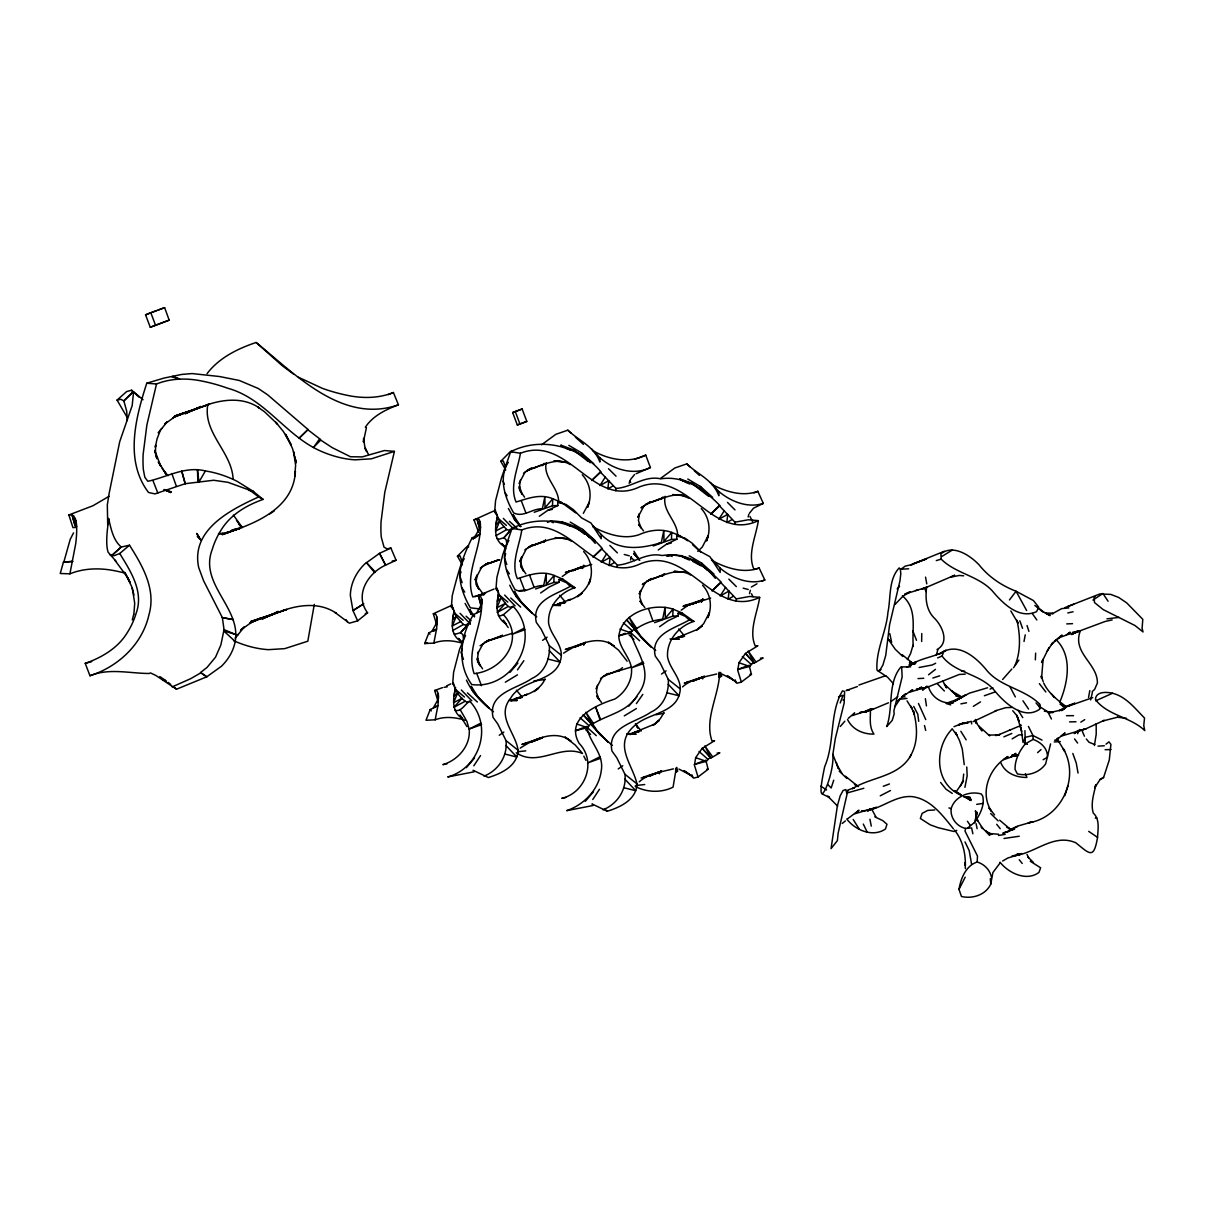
<?xml version="1.0" encoding="UTF-8"?>
<svg xmlns="http://www.w3.org/2000/svg" width="1205" height="1205" viewBox="0 0 1205 1205"><rect width="100%" height="100%" fill="white"/><g stroke="black" fill="none" stroke-linecap="round" stroke-linejoin="round"><path stroke-width="1.5" d="M127.128 417.307L117.066 400.09L126.676 391.535L131.661 390.224L133.424 393.176L132.204 405.528L119.702 441.708L109.143 493.342L107.32 504.865L107.742 526.721A64.106 13.797 -74.2 0 0 108.194 552.282L116.252 561.575M591.474 448.772L599.909 457.81L599.864 462.042C594.231 446.302 578.957 440.864 567.856 430.185L555.882 434.297L541.557 444.765M592.8 525.485L601.25 534.508L601.19 538.74L590.947 522.985L581.593 517.909L573.354 509.625L566.094 504.503L557.689 502.274L557.96 505.513L547.688 510.408L539.298 516.297M710.423 482.467L718.858 491.504L718.813 495.722C713.179 479.997 697.906 474.544 686.805 463.88L674.83 467.992L660.506 478.445M711.763 559.165L720.198 568.203L720.153 572.435L709.896 556.68L700.542 551.604L692.303 543.319L685.043 538.183L676.653 535.969L676.909 539.207L666.636 544.088L658.261 549.992M921.659 641.482L921.75 633.529M902.394 595.842C917.924 609.037 911.613 628.995 913.3 646.467M484.079 776.125C498.373 770.326 507.727 756.288 506.025 740.608L518.06 750.233C517.427 765.988 501.461 773.535 488.341 777.526L473.083 770.281L474.168 771.803L447.748 776.954C480.162 768.007 492.996 726.088 469.814 701.28L466.953 702.184C460.099 698.433 454.933 690.646 453.411 682.949L452.688 683.672L454.616 686.263M506.025 740.608L497.831 724.039L493.026 717.337C487.754 692.77 516.825 689.019 531.797 678.536C544.404 672.917 550.308 659.06 549.329 645.699L561.364 655.309C559.165 683.325 522.458 677.451 510.694 698.117C495.782 716.222 515.695 732.55 518.06 750.233M603.027 809.82C617.322 804.006 626.675 789.983 624.973 774.303L637.008 783.913C636.376 799.683 620.409 807.214 607.29 811.221L592.032 803.961L593.116 805.497L566.696 810.649C584.32 804.609 598.945 789.32 601.31 770.432C604.232 753.471 588.688 742.009 586.835 726.359M624.973 774.303L616.779 757.734L611.974 751.031C606.702 726.449 635.773 722.714 650.745 712.23C663.352 706.597 669.257 692.739 668.278 679.394L680.313 689.004C678.52 713.842 648.606 712.291 634.222 725.967C612.893 744.72 632.489 764.106 637.008 783.913M1050.594 743.907L1045.624 763.895C1039.493 772.797 1027.654 776.442 1017.382 773.896L1015.077 769.528C1014.731 759.978 1019.37 751.046 1025.319 743.846L1024.928 730.637M1080.237 631.134C1072.013 653.11 1097.725 663.413 1097.393 683.054L1094.622 689.426L1092.182 691.595M546.181 462.645C543.003 477.647 558.683 487.453 558.683 501.913M665.145 496.324C661.952 511.342 677.632 521.147 677.647 535.592M1035.351 659.828L1035.637 653.14M534.222 512.276L552.462 505.754L552.794 498.75C540.458 493.493 527.865 498.388 516.086 502.033C509.369 486.79 517.879 468.805 520.439 453.261C568.414 434.357 592.589 509.218 639.388 486.956C687.362 468.052 711.537 542.898 758.352 520.635C756.122 536.014 747.07 554.27 753.999 569.408L759.165 568.022L764.829 580.027L761.756 581.202M535.562 588.974L553.803 582.467L554.134 575.448C541.828 570.327 529.146 574.906 517.427 578.731C510.513 563.594 519.566 545.338 521.78 529.959C569.754 511.056 593.929 585.916 640.729 563.654C688.703 544.75 712.878 619.611 759.677 597.349C757.463 612.712 748.41 630.968 755.324 646.121L757.9 645.79L745.458 653.441L738.966 662.75L737.746 670.342L741.346 682.075L737.204 683.175L730.245 677.602L727.278 675.809L733.212 679.846L722.247 674.167M653.231 545.955L671.411 539.448L671.757 532.429C661.048 528.558 649.344 530.064 639.147 534.659C623.557 540.021 606.627 534.041 592.74 526.675M654.571 622.669L672.751 616.147L673.083 609.143C652.643 602.5 621.102 612.773 618.798 636.647C619.536 648.426 629.703 656.559 631.48 668.022C632.625 680.524 625.29 692.574 614.836 699.036C596.129 705.046 564.919 718.602 579.093 743.289C596.912 761.605 585.735 792.619 561.816 798.343L565.943 797.484M1000.361 862.584L992.875 872.586L990.781 884.109C985.675 894.984 972.586 899.096 961.454 896.49L958.999 889.395C960.747 878.535 965.853 865.687 977.18 862.012L977.481 856.047L965.024 831.134L965.642 828.438L971.607 827.895L972.872 833.77M436.391 625.274L436.933 617.111L435.788 614.309L433.318 613.752L436.722 624.853M437.731 701.988L438.274 693.824L437.129 691.007L434.659 690.465L438.123 701.536M479.711 530.366L480.238 522.202L479.093 519.4L476.969 518.752L474.017 519.912L478.686 532.339M481.036 607.079L481.578 598.9L480.433 596.098L478.31 595.466L472.782 596.942C464.271 572.571 482.527 547.356 480.238 522.202M133.891 614.234L134.704 603.268L132.369 588.251M437.264 620.711L436.933 617.111L436.722 628.197L433.83 643.078L424.657 643.575L428.875 632.836L436.587 629.085L433.951 631.134M438.605 697.409L438.274 693.824L438.063 704.895L435.171 719.792L425.998 720.274L430.215 709.534L437.927 705.799M481.91 602.5L481.578 598.9C483.868 624.054 465.612 649.284 474.122 673.655C502.425 670.688 526.013 639.268 503.449 614.686L513.134 606.356C543.38 638.123 511.733 690.179 471.697 684.515C456.454 663.322 460.385 635.668 473.49 614.55L481.232 610.89M676.336 767.495L673.068 787.166C661.153 793.041 646.934 792.468 635.186 786.458M719.641 672.586C719.099 695.36 704.112 718.813 712.019 741.03L714.595 740.698L702.154 748.365L695.662 757.659L694.442 765.25L698.041 776.984L693.899 778.084L686.94 772.51L683.973 770.718L689.908 774.755L678.942 769.076M1002.65 861.018L1007.952 857.945L1020.56 854.255L1012.049 855.927C1034.236 854.707 1052.778 832.776 1075.764 842.747C1089.998 854.209 1093.718 859.466 1097.559 837.385C1097.921 829.176 1100.045 819.279 1093.236 812.968C1090.48 803.389 1093.884 793.914 1095.932 784.636L1094.652 787.739L1099.969 779.725L1103.599 777.451L1109.293 759.933L1110.92 744.404L1108.977 741.843L1106.024 744.148M936.993 649.555C949.615 642.672 942.581 626.69 934.929 618.707C926.404 610.83 925.214 599.141 926.509 588.221M615.785 490.781L615.996 488.447L600.286 471.938L591.7 480.509L601.024 471.908C579.394 445.895 540.97 436.285 510.709 451.709L501.551 477.647L495.556 500.708L494.652 512.05L496.581 514.656M617.126 567.48L617.337 565.145L601.626 548.637L593.041 557.222L602.364 548.606C580.735 522.609 542.31 512.999 512.05 528.423L502.892 554.36L496.897 577.406L495.993 588.748L497.921 591.354M89.953 675.749C118.195 666.696 142.416 644.268 148.968 614.686C156.273 589.411 142.521 565.748 129.507 545.217L119.747 553.502C130.622 571.321 144.118 591.655 136.075 613.466A108.977 86.685 -1 0 1 127.414 632.444C118.105 647.989 101.913 657.493 85.239 663.368L89.953 675.749C109.068 667.886 129.447 673.414 149.254 673.49L150.384 672.887L155.942 675.508L176.517 689.215L206.763 676.803L221.479 666.229A64.076 50.972 -1 0 0 235.201 641.527C241.362 607.576 198.674 584.079 212.291 549.299A108.977 86.685 -1 0 1 220.952 530.321C230.275 514.776 246.468 505.272 263.127 499.397L253.08 491.233L237.129 481.322A64.076 36.301 24.5 0 0 205.377 470.944C185.178 465.793 166.546 477.3 147.853 481.277L144.826 477.285L143.395 469.814A108.992 23.452 -74.2 0 1 143.124 454.466L146.874 425.034L156.514 384.003C171.517 377.948 188.206 377.948 203.826 381.458A108.992 61.741 24.5 0 1 227.609 388.191C263.534 398.027 283.612 432.053 315.469 448.606A64.091 36.316 24.5 0 0 355.113 459.843L371.366 458.819L394.427 451.378L384.772 492.408L381.036 521.855A108.992 23.452 -74.2 0 0 381.292 537.189L384.018 547.145L387.136 548.847L390.887 548.049L396.099 560.25L385.6 565.145L379.5 553.351L364.799 563.91A64.091 50.987 -1 0 0 350.354 595.556L352.975 610.589L357.644 620.876L349.329 623.196L335.065 612.501L336.09 613.104C319.958 602.139 299.458 604.549 282.06 610.86L286.459 609.534L252.869 621.66L260.144 618.391L249.736 623.256L253.472 620.876L240.533 630.245L244.344 626.901L237.28 635.592M308.043 429.507L299.021 438.319L308.043 429.507L267.6 394.773L258.247 388.477L239.283 380.464L219.566 376.532L192.107 373.565L181.774 374.424L163.925 378.099L146.769 383.205C135.517 417.969 124.431 460.867 148.546 492.483L154.933 493.884L185.254 483.687L213.662 480.253L227.971 482.316L253.577 491.61L249.043 490.375M314.294 604.398L307.817 641.196L284.757 648.636L268.504 649.661A64.091 36.316 24.5 0 1 233.589 640.683M207.847 404.323C202.56 432.987 232.053 451.935 233.137 479.349M200.557 672.541L206.763 676.803L200.557 672.541L207.079 667.374L215.559 657.132L220.876 644.931L224.04 629.628L222.353 617.593L203.6 580.795L198.72 567.615C190.586 529.959 230.215 509.836 258.593 496.972L263.127 499.397M901.671 667.314L902.138 676.909L893.869 710.965L894.185 713.857L892.197 720.439L886.76 726.555C893.492 707.41 887.287 683.024 900.918 666.952L910.649 666.832M734.734 524.476L734.99 522.202L719.234 505.618L710.649 514.204L719.972 505.603C704.398 489.607 684.41 475.252 660.747 478.822C644.479 475.207 631.601 487.483 615.996 488.447M736.074 601.175L736.315 598.915L720.575 582.331L711.989 590.902L721.313 582.301C705.738 566.32 685.75 551.95 662.087 555.52C645.82 551.905 632.941 564.181 617.337 565.145M832.851 754.451C834.779 777.15 812.532 822.91 824.717 766.561C835.11 742.401 829.145 713.375 842.461 690.887L844.63 691.459L844.133 703.148L835.366 738.319L832.851 754.451L838.514 768.805L836.315 762.494M963.699 774.092L962.991 780.328L960.219 786.443M453.276 609.564L451.348 606.958L452.252 595.616C457.298 575.885 462.6 555.942 472.149 537.852L479.891 534.177L474.619 538.258M452.688 683.672L453.592 672.33L459.587 649.269L465.552 635.381M597.379 685.344L596.46 692.242L599.036 699.548L596.656 695.963L601.521 702.485M475.93 583.461L477.09 574.951L475.041 579.906L481.789 566.968M478.43 651.649L477.27 660.174L477.526 657.9L480.087 665.868L477.496 661.183L482.572 668.805M520.394 480.042L519.235 488.552L519.491 486.293L522.051 494.246L519.46 489.576L524.537 497.183M520.575 565.265L521.735 556.74L519.686 561.696L526.434 548.757M108.932 518.798L108.028 524.762L108.887 519.596L108.089 518.21M479.997 530.275L480.524 526.901L474.002 538.228M454.195 611.161C451.679 621.991 449.751 635.246 461.53 641.693L458.502 638.379L462.494 643.832M497.499 516.252C494.984 527.082 493.056 540.337 504.835 546.784L501.807 543.47L505.799 548.923M498.825 592.95C496.219 603.916 494.607 617.05 506.085 623.904L503.148 620.168L508.179 627.534M1088.552 697.469L1089.817 690.601M1024.024 641.452L1025.244 634.884M964.934 787.362L967.148 775.915L966.772 766.998M463.548 638.439L462.84 634.658L460.626 632.64L469.754 622.443L460.626 632.64L455.851 634.056L453.683 633.499M506.853 543.515L506.145 539.75L503.931 537.731L513.059 527.534L503.931 537.731L499.156 539.147L496.987 538.59M539.268 509.926L542.325 508.887L544.871 496.837L545.021 507.742L552.794 498.75L561.635 502.53L575.689 512.893M540.608 586.639L543.666 585.585L546.211 573.535L546.347 584.44L554.134 575.448L562.976 579.228L574.951 587.709C559.798 592.378 547.552 606.793 548.591 623.121C550.58 634.794 561.364 643.109 561.364 655.309M658.216 543.621L661.289 542.581L663.835 530.516L663.97 541.422L671.757 532.429L679.695 535.698L687.678 540.744M659.557 620.334L662.614 619.28L665.16 607.23L665.311 618.135L673.083 609.143L681.925 612.923L693.899 621.403C678.746 626.073 666.516 640.488 667.54 656.8C669.513 668.474 680.313 676.803 680.313 689.004M455.595 687.558C452.96 698.599 451.182 711.899 462.765 718.813L459.843 715.092L466.968 726.645M1090.676 699.939L1092.408 692.318M63.428 562.148L72.692 561.394L63.428 562.148L60.25 573.505L69.905 573.821L75.689 543.862A64.076 13.782 -74.2 0 0 76.126 521.675L73.882 515.996L72.014 514.761L68.881 514.957L72.933 527.609L75.584 527.444M1094.411 745.488L1096.219 734.146L1096.188 723.602M630.546 559.933L631.39 556.605M749.51 593.628L750.354 590.284M132.294 619.897L133.71 614.445M936.36 655.023L937.836 649.766M589.064 502.244L587.618 507.29C592.092 496.159 590.495 483.747 582.271 474.815M965.642 828.438C956.725 826.57 950.007 817.728 951.182 808.585C954.706 796.339 969.663 790.465 981.337 794.02L982.723 796.083C984.937 805.814 979.575 814.942 974.438 822.759M913.044 645.142L910.588 653.547L907.425 659.542M63.745 562.374L70.206 539.343L73.535 532.881M366.425 427.639L363.398 441.964L363.624 438.364L364.784 446.648L366.697 451.468L365.025 448.29L368.504 454.36M1064.859 795.616L1067.901 785.931M833.724 780.222L831.179 787.995L828.031 784.771M459.798 575.282L461.033 571.833M461.138 651.98L462.374 648.546M504.443 557.072L505.678 553.622M937.626 657.9L942.084 656.077L943.756 651.453C959.722 643.44 976.095 657.629 985.856 669.242C999.502 686.91 1024.22 688.627 1039.538 704.036L1040.472 708.103L1036.059 702.982M840.216 702.952L843.078 695.3L838.499 696.836M588.386 503.931L583.341 513.36M637.987 517.035L639.343 513.722L638.439 520.62L641 527.941L638.62 524.341L643.485 530.878M639.313 593.734L640.683 590.435L639.765 597.319L642.34 604.639L639.96 601.039L644.826 607.576M583.777 565.22L582.346 568.519L583.883 565.522M702.726 598.915L701.295 602.199L702.831 599.201M519.024 483.461L525.094 472.059M477.722 653.532L483.13 643.666M637.972 517.156L644.042 505.754L641.015 507.832L650.459 501.807L645.217 504.759L660.717 498.509M596.008 688.763L602.078 677.361M639.313 593.854L645.383 582.452L642.355 584.546L651.8 578.505L646.558 581.458L663.533 574.529M629.176 483.326L629.884 480.479L630.667 482.512M748.139 517.02L748.862 514.279M1077.601 733.709L1079.514 729.537M847.868 790.555L838.168 833.047L837.37 840.653L831.058 848.621L837.4 805.693L840.216 795.737L843.123 790.45L845.88 789.576L846.708 793.071L863.834 788.266M1049.043 647.492L1041.572 662.554L1043.138 659.18L1041.557 678.219L1041.241 675.99L1043.244 681.714M909.564 757.388C918.677 743.078 917.502 726.178 913.3 710.589L914.354 714.369L911.01 706.25L912.004 708.736L907.034 700.888M1015.213 664.889C1020.921 651.272 1020.258 634.463 1016.884 620.198L1018.059 623.136L1010.829 610.98M958.999 889.395L965.19 877.195M583.687 645.217L585.223 642.22M702.636 678.912L704.172 675.915M659.331 773.821L660.867 770.823M508.299 462.268C498.192 478.008 505.031 498.177 513.661 512.908C523.618 517.924 532.294 508.179 542.325 508.887M464.211 558.683C455.159 574.198 462.072 593.553 470.357 607.817L480.238 608.962M508.856 540.473C499.804 555.987 506.718 575.342 515.002 589.606C524.943 594.637 533.634 584.922 543.666 585.585M432.098 631.043L437.219 621.81M476.743 612.833L481.849 603.615M438.545 698.523L433.439 707.742L436.165 706.085M205.377 470.944L198.991 482L197.484 470.101L197.861 482.482M545.067 678.927C541.316 687.573 533.167 692.544 524.537 695.375L527.157 694.306L514.249 699.186L520.515 697.71M664.015 712.607L660.325 718.662L653.185 725.305L659.03 720.605L654.677 724.085L633.212 732.866L639.478 731.405L635.035 731.766L638.665 731.827M605.347 476.984L599.909 485.585L608.781 480.644L607.862 488.884L612.968 485.931M606.687 553.682L601.25 562.283L610.122 557.358L609.203 565.597L614.309 562.63M724.295 510.664L718.873 519.265L727.73 514.339L726.811 522.578L731.917 519.626M725.636 587.377L720.198 595.978L729.07 591.037L728.151 599.277L733.258 596.324M963.518 781.262L956.032 791.896M473.806 765.823L480.539 755.58M592.755 799.517L599.488 789.275M1059.617 702.5C1067.826 683.371 1072.992 655.987 1056.077 639.719M894.908 706.672L900.135 698.915L897.936 701.084L905.829 693.673L901.717 697.093L912.697 689.697L909.338 692.257L917.231 689.878L921.614 687.091L917.397 689.606L925.771 687.874L959.346 674.438L965.19 674.152M1011.854 669.001L1002.605 679.5M517.457 669.89L523.874 660.686M636.406 703.584L642.822 694.381M1013.526 667.706L1018.858 660.099M911.161 754.902C898.99 777.135 871.637 776.638 852.492 788.612L854.466 787.678L847.943 790.043M308.013 429.869L319.656 438.801L313.451 447.507L320.726 440.096L332.234 447.658L350.489 456.755L362.238 456.891L384.44 450.534L394.427 451.378M1047.1 651.287L1052.974 642.355L1051.347 644.555L1058.653 637.972L1054.39 641.105M365.326 427.263C372.932 415.71 385.916 409.58 398.433 404.805L393.402 392.514C378.4 398.569 361.711 398.569 346.091 395.074A108.977 61.741 24.5 0 1 322.307 388.326L298.433 377.24M164.814 423.829L167.359 421.599L160.37 430.26L156.966 439.192L155.355 447.251L155.641 445.172L155.46 452.869L156.846 458.728L154.782 450.414L160.822 466.395L158.292 461.892L166.877 475.071L162.178 468.474M662.614 619.28C652.733 620.078 643.048 623.919 635.005 629.643L626.51 619.762L634.598 628.558L630.697 632.745L618.707 635.833L625.229 633.333M585.193 726.992L575.403 730.742L587.392 727.654L591.293 723.467L583.205 714.67L591.7 724.551C606.943 714.55 627.669 712.321 637.535 694.969C655.369 672.435 635.999 652.598 630.14 631.45L630.697 632.745L620.003 629.055M760.415 658.186L763.172 657.96L754.164 663.081L745.458 653.441L753.547 662.253L749.646 666.44L737.656 669.513L747.446 665.763M717.111 753.11L719.867 752.869L710.86 757.99L702.154 748.365L710.242 757.162L706.341 761.349L694.351 764.437L704.142 760.671M1009.474 599.939L1016.071 591.248L1033.393 600.527L1038.65 607.094L1036.616 611.613C1019.114 619.777 1002.816 603.359 992.393 590.992C978.4 575.734 955.701 573.64 941.195 559.15L940.849 553.954C952.884 543.937 970.01 555.339 979.002 564.768C988.718 576.939 1001.626 585.645 1016.071 591.248L1026.615 610.513M562.238 576.502L569.212 571.516L591.7 564.377M563.579 653.215C577.3 643.877 599.307 634.282 614.264 646.226L608.329 642.129L618.572 650.143L627.127 661.214M520.259 748.124C533.996 738.786 556.002 729.191 570.959 741.135L565.024 737.038L575.267 745.052L581.819 752.643M681.187 610.197L688.176 605.211L710.649 598.072M682.527 686.895C691.534 678.701 705.211 676.879 716.734 673.957M639.222 781.819C648.23 773.61 661.907 771.787 673.429 768.865M840.307 726.449L844.856 721.193M158.126 432.761L161.651 428.543M235.111 638.063L238.379 634.161M207.049 373.64C219.099 357.78 237.626 348.697 256.108 342.476L282.452 365.898L293.493 374.047M509.941 672.42L517.909 663.036M628.889 706.115L636.858 696.731M466.35 767.66L474.574 757.99M585.299 801.34L593.538 791.67M897.168 588.944L899.578 586.248M545.504 540.051L543.304 542.431L545.624 540.186M664.452 573.746L662.253 576.126L664.573 573.866M544.027 463.533L541.964 465.733L544.283 463.473M662.991 497.228L660.912 499.412L663.232 497.168M1058.668 638.545L1062.027 635.095L1058.547 637.912L1066.094 635.156L1070.236 632.218L1067.63 633.935M894.969 604.488L903.027 596.114L910.362 591.685L904.804 594.14L927.353 587.001L921.599 589.23M505.738 470.01L500.768 461.289L509.836 452.116L511.718 450.836L511.869 452.101M462.434 564.919L457.463 556.198L466.531 547.025L468.414 545.745L468.564 547.01M1056.017 740.337L1065.039 732.941L1061.078 736.135L1085.886 728.799L1104.232 720.334L1102.68 721.012L1117.562 717.201M143.034 399.744L133.318 391.595L123.844 400.904L120.816 399.277L117.066 400.09M869.784 809.052L867.675 811.116L869.844 809.353M133.363 391.655L123.844 400.904L126.645 410.95A108.992 23.452 -74.2 0 1 127.052 420.681M494.652 512.05L495.376 511.342L496.837 514.414M451.348 606.958L452.071 606.251L453.532 609.323M495.993 588.748L496.716 588.04L498.177 591.113M500 637.34L502.319 635.095M618.948 671.034L622.428 667.66M390.887 548.049L379.5 553.351L385.6 565.13C368.037 573.023 354.134 594.909 367.57 612.833L357.644 620.876M697.77 551.393L702.289 547.04L708.013 535.939L706.567 540.985C711.04 529.854 709.444 517.427 701.235 508.51M696.49 630.396L703.63 623.753L709.353 612.637L707.907 617.683C712.381 606.552 710.784 594.14 702.56 585.208M955.52 700.798L965.928 694.833L953.938 701.431L957.779 698.689M848.305 718.285L854.631 712.938L852.312 715.589L873.64 708.63L869.197 710.754M926.946 686.097L922.563 690.088L925.832 687.272M847.883 818.602L858.969 810.197L854.932 813.767L876.457 807.305L869.513 810.046M634.538 474.514L630.501 479.515M951.724 729.447C933.935 748.395 934.568 784.41 961.439 795.345L954.194 790.631L960.566 794.351M998.312 734.93L1021.418 725.229M1037.595 752.628L1041.015 749.585M225.907 532.956L238.078 528.905L222.277 534.659L237.686 528.679L227.067 532.731C256.77 523.06 293.643 507.727 295.391 471.351L294.698 476.442L295.617 465.341L293.689 452.026M455.023 710.212C461.199 712.517 465.1 703.524 469.814 701.28M1063.172 709.579L1066.003 707.169L1061.5 710.634L1065.009 708.118M1095.059 596.596L1094.14 597.379L1094.502 602.56L1103.178 609.594L1135.02 625.546L1143.033 631.947L1142.084 628.332L1142.807 619.34L1126.735 602.907L1118.752 597.484L1110.814 594.411L1099.924 593.929L1064.753 607.697M1053.08 613.345L1061.665 608.63L1068.805 607.907M968.082 827.669L974.589 822.367L977.135 812.23L976.276 816.93L975.448 810.784L976.381 814.128M1007.049 832.399L1009.7 830.245L1014.535 829.055L1002.876 833.242M955.866 700.241L969.453 693.146L987.603 687.769M842.265 823.452L845.398 820.906M581.925 593.176L577.526 596.701L581.94 593.161M534.222 691.61L538.62 688.1L535.728 690.405M697.951 629.221L702.334 625.696L697.981 629.176L676.517 637.957L684.109 636.361L678.34 636.858M928.573 674.755L935.472 669.347M1078.189 730.546L1074.227 733.574L1077.18 731.646M741.346 682.075L751.438 674.393L749.088 665.145L749.646 666.44L738.966 662.75M698.041 776.984L708.133 769.302L705.784 760.054L706.341 761.349L695.662 757.659M164.754 424.039L176.487 415.574L172.752 417.939L183.16 413.089L175.885 416.358L209.474 404.232L175.508 415.77M495.586 510.182L474.017 519.912M452.282 605.091L433.318 613.752M274.288 510.89L269.574 513.993M901.25 569.016L905.181 566.139L913.375 564.226M756.951 583.807L751.348 587.031M675.628 768.88L675.824 772.375L677.556 771.155L676.833 767.51M909.775 665.763L915.589 661.952L909.775 665.763L913.059 663.594L902.063 654.601M540.638 592.996L549.043 587.091L559.301 582.196L559.105 579.575L562.976 579.228M659.587 626.69L667.992 620.786L678.249 615.875L678.054 613.27L681.925 612.923M542.566 640.352L547.145 637.144M499.262 735.261L503.841 732.068M661.53 674.032L666.094 670.839M618.225 768.941L622.789 765.747M890.902 701.551L897.755 696.746M911.055 664.603C921.659 657.674 935.261 657.087 946.076 650.278L938.68 654.375L943.756 651.453M108.962 496.37L92.921 505.754L68.881 514.957M719.008 672.254L719.4 677.511L721.614 676.035L720.68 672.45M1092.965 600.045L1102.906 593.493L1108.088 601.22M276.382 612.486L278.144 611.342M1056.755 738.876L1058.758 737.581M1080.825 722.141L1084.726 719.656M523.527 473.219L531.51 468.112L526.269 471.065L541.768 464.829M480.223 568.127L488.206 563.021L484.274 565.235M524.868 549.932L532.851 544.811L528.905 547.025M480.087 645.76L489.546 639.719L484.289 642.672L501.28 635.743M600.512 678.52L608.495 673.414L603.253 676.367L620.229 669.438M1103.599 777.451L1099.879 779.499M906.988 667.284L913.827 663.006L911.266 664.527M973.339 706.356L980.493 701.897M574.951 587.709L570.266 586.338C555.897 594.728 531.104 600.331 536.33 622.428L541.135 629.131L549.329 645.699M693.899 621.403L689.215 620.018C674.845 628.423 650.052 634.026 655.279 656.107L660.084 662.825L668.278 679.394M941.783 556.499L952.221 550.098M868.941 710.197L866.003 712.004L870.372 708.781C870.748 717.367 868.624 726.51 873.971 734.101C863.096 734.327 852.387 729.582 847.537 719.475M505.332 682.196L517.457 674.845M624.28 715.89L636.406 708.54M1012.14 738.876L1018.797 734.914L1022.518 734.749M954.164 701.581L958.337 699.111L947.235 702.907L953.336 702.756C942.114 704.413 931.45 697.318 928.362 686.504M1043.108 759.737L1047.431 757.252C1047.989 748.516 1040.683 742.099 1033.122 739.403L1025.319 743.846M996.565 710.573L973.083 721.629M962.012 697.017L963.367 696.249M495.873 535.728L506.733 529.567L508.54 530.17L512.923 528.227M452.568 630.637L463.428 624.476L465.235 625.079L469.619 623.136M200.738 672.887L190.646 678.701L172.179 686.88M984.365 695.752L994.999 691.986M1008.69 830.486L1018.782 825.756L1033.122 821.674L1028.317 822.819C1061.786 818.105 1080.237 776.924 1063.141 748.546L1064.678 751.272L1057.794 739.96M513.134 606.356L510.257 607.275L508.239 606.461L497.213 612.426L505.377 603.374L498.463 594.246L496.716 588.04M464.934 701.37L453.908 707.335L462.072 698.282L453.622 702.666L457.584 693.131L454.134 696.234L455.159 689.155L464.467 697.032M1077.767 630.923L1073.489 632.58M910.905 564.934L926.525 558.894L913.3 563.669M197.771 408.118L185.103 413.767L200.648 406.416M272.978 614.219L274.755 613.42L262.088 619.069L277.632 611.718M636.135 473.67L650.414 467.54L645.744 455.113C628.859 463.684 608.887 459.692 592.996 450.791M880.253 795.827L890.465 790.525M506.733 529.567L504.036 526.675L495.586 531.043L499.548 521.509L495.376 511.342M463.428 624.476L460.732 621.584L452.282 625.952L456.243 616.418L452.071 606.251M954.33 575.388L922.021 589.23M935.667 663.247L932.293 664.979L919.144 667.48M524.175 628.212L512.471 634.146L524.868 629.718M480.87 723.12L469.167 729.055C470.899 745.503 458.081 760.159 442.868 764.648L446.98 763.804M643.124 661.907L631.435 667.841L643.832 663.413M599.819 756.83L588.13 762.75L600.527 758.322M960.762 697.906L954.737 700.933L961.319 697.635M880.96 669.603L878.189 670.989L876.999 670.101C875.583 650.444 886.278 632.007 887.904 612.532C891.007 597.861 888.281 579.515 899.186 567.917L900.391 569.257L900.798 573.685L899.999 580.705L889.576 624.793L885.735 655.399L882.904 665.055L879.996 670.025L878.189 670.989L887.663 677.27L893.447 683.777M1008.645 830.727L1017.427 826.359L1011.055 829.402M954.601 575.222L950.805 577.105L959.24 575.463L963.654 575.824M503.449 614.686L500.497 615.845L498.328 615.303M958.713 725.169L963.955 722.669L953.983 726.705M498.463 559.738L482.949 565.973M544.585 540.834L527.594 547.763M446.407 685.961L450.76 683.928M494.065 589.019L482.362 593.899M581.533 566.666L572.812 570.703L584.741 565.838L568.85 571.336M581.413 644.042L574.137 647.401L584.515 643.169L567.691 648.546M700.482 600.361L691.76 604.398L703.69 599.533L683.476 605.904L690.766 604.383L686.232 605.482M539.554 738.288L530.833 742.325L542.777 737.445L524.386 743.455M701.822 677.059L693.101 681.096L703.464 676.849L686.639 682.226M658.517 771.983L649.796 776.005L661.726 771.14L643.334 777.135M944.343 551.242L912.11 564.347M1067.69 706.386L1092.739 697.62M1112.531 693.252C1106.808 691.866 1095.722 691.248 1095.435 699.503C1107.395 715.65 1130.606 716.809 1144.75 730.592L1143.771 725.5L1144.524 718.014C1135.02 708.54 1126.238 696.671 1112.531 693.252L1095.646 700.828M990.058 689.109L992.875 687.829M150.294 327.263L169.182 320.138L164.633 307.652L148.652 313.511L145.549 314.867L150.294 327.263L169.182 320.138M388.206 394.638L393.402 392.514M119.747 553.502L113.857 555.791L109.565 554.586M1067.479 706.507L1074.89 703.208L1066.485 706.19L1059.346 710.679L1060.927 710.091L1049.013 712.773L1053.245 712.441L1044.283 711.191M888.447 702.801L870.341 710.363M913.059 663.594L910.98 664.497L915.83 663.021L910.347 664.618L913.767 664.015M129.507 545.217L121.298 547.04C113.33 540.427 111.131 529.236 108.887 519.596M885.796 675.659L858.909 685.043M225.561 533.484L240.849 527.745L231.902 530.034L239.298 528.784M721.328 675.026L720.424 675.418L721.614 676.035M1003.87 736.858L1011.839 733.453M192.815 410.333L199.307 407.576L179.184 414.957M269.8 615.635L276.291 612.878L262.118 618.316M635.005 459.21L645.744 455.113M753.953 492.905L757.84 491.309L763.307 503.404L753.487 508.209L749.465 513.21M1008.66 831.089L1013.48 829.115M547.462 522.413L550.76 521.057C568.112 520.545 584.47 530.155 595.18 543.365M666.41 556.107L669.709 554.752C687.754 554.164 704.398 564.633 715.363 578.37M512.667 412.562L522.126 408.992L526.796 421.419L517.322 424.988L512.667 412.562L522.126 408.992M517.322 424.988L526.796 421.419M956.785 830.396L954.014 831.51L938.153 827.699L930.215 824.823L920.364 818.481L922.126 813.39L927.73 810.393L934.688 809.986M698.99 601.4L695.601 602.741L702.771 600.226M538.078 739.313L534.689 740.653L541.843 738.153M700.331 678.099L696.942 679.439L704.112 676.939M1067.69 606.567L1073.7 604.202M145.549 314.867L156.56 310.619M203.871 406.145L175.222 415.921M280.855 611.447L250.73 621.554L286.459 609.534M265.703 617.111L267.043 616.599M883.28 786.278L889.471 783.958M191.565 410.664L195.993 409.022M268.549 615.966L272.978 614.324M556.032 605.422L564.256 602.38L552.854 605.618M674.981 639.117L683.205 636.059L671.818 639.313M511.071 700.949L520.952 697.288L509.549 700.542L517.186 700.497L509.323 700.21M630.034 734.628L639.9 730.968L628.513 734.222L636.135 734.176L626.705 733.83M1007.32 831.586L1003.283 833.077L1008.163 831.465M158.186 310.016L164.633 307.652M434.659 690.465L442.506 687.648M650.414 467.54C633.664 475.855 613.33 469.589 599.909 457.81M481.563 724.642L469.167 729.055L466.907 721.449L460.144 709.594M533.484 468.112C545.112 464.136 558.427 457.237 570.236 464.588M689.185 498.283L682.015 495.421L672.827 494.622L684.229 495.692C672.089 492.709 660.852 499.593 649.435 502.56M652.447 501.807L661.891 498.448M534.824 544.826C546.452 540.849 559.768 533.951 571.577 541.286M544.283 541.467L530.215 546.046M490.179 563.036L499.638 559.677L485.57 564.256M653.788 578.52C665.401 574.544 678.716 567.63 690.525 574.981M491.519 639.735L512.291 633.333M500.979 636.376L486.91 640.955M610.468 673.429L631.239 667.013M1021.433 853.547L1017.909 854.782L1021.388 853.848L1018.074 853.908M576.653 569.046L583.823 566.546M577.993 645.744L585.163 643.244M653.637 774.348L660.807 771.848M365.266 613.646L367.57 612.833M474.981 596.701L485.51 593.116L479.093 595.089M69.905 573.821C84.907 567.766 101.597 567.781 117.216 571.275A108.992 61.741 24.5 0 1 125.139 573.128M398.433 404.805C342.627 424.386 295.647 374.619 256.108 342.476M932.851 678.038L939.689 675.824M234.568 529.793L236.15 529.281M85.239 663.368L91.67 661.65M225.772 533.047L230.004 531.736L221.645 533.649M255.174 620.56L256.168 620.259M757.84 491.309C742.581 497.002 725.741 491.64 711.944 484.47M759.165 568.022C743.244 573.926 725.726 567.917 711.492 560.235M995.134 710.875L1005.693 707.681L1012.125 707.41M668.112 556.318L671.471 555.324M424.657 643.575L427.459 642.732M764.829 580.027C749.374 585.253 732.098 578.264 720.198 568.203M936.3 560.596L941.195 559.15M915.499 590.555L918.029 589.802M866.591 710.98L871.697 709.474L866.576 710.694M205.076 405.558C222.473 399.247 242.973 396.837 259.105 407.802L258.081 407.2L264.482 411.764L277.512 424.1L275.779 422.247L283.386 431.526L291.068 444.69L285.63 434.327L292.499 448.486L296.31 462.84L294.894 457.102M528.875 469.348L535.306 467.465M649.164 579.741L655.595 577.858M605.859 674.649L612.291 672.767M396.099 560.25L392.197 561.033M433.83 643.078C442.958 639.584 453.02 640.412 462.238 643.124M435.171 719.792C444.826 716.056 455.475 717.306 465.16 720.244M763.307 503.404C747.868 508.465 730.727 501.536 718.858 491.504M967.811 722.292L964.843 723.09L971.26 721.343L971.682 723.934M857.388 686.534L846.196 690.51L849.224 690.149M1004.006 838.469L1019.264 836.24M568.79 571.426L571.803 570.703L568.173 571.456M565.823 572.3L569.212 571.516L565.401 572.435M683.084 606.386L688.176 605.211L684.365 606.13M642.807 777.602L646.211 776.818L641.12 778.008M544.946 679.59L533.92 680.855M663.895 713.285L656.032 714.731M1000.09 734.463L995.601 735.487L999.216 734.899L988.612 735.065M1067.781 612.953L1073.083 611.763M547.688 510.408L552.312 509.384M666.636 544.088L671.26 543.078M1112.17 619.927L1105.075 621.479L1073.911 633.107L1079.168 631.164L1074.709 633.092L1066.32 634.794M1095.315 818.12L1096.806 817.803M477.963 595.541L484.561 594.155L478.31 595.466L481.157 606.702M174.876 415.951L178.189 415.258M899.743 699.262L906.958 698.418M960.882 703.871L966.515 702.786M734.99 522.202L748.275 519.762L758.352 520.635M736.315 598.915L749.615 596.46L759.677 597.349M958.623 724.521L967.841 722.88L962.644 722.88M860.039 712.517L868.323 711.055L859.783 712.622M444.073 687.362L447.221 686.82M1052.537 612.953L1046.844 613.902L1049.841 613.948M998.508 835.472L1005.121 834.372M920.695 688.492L924.928 687.859L921.629 688.266M237.204 529.04L239.825 528.664M965.898 723.166L967.841 722.88M976.683 804.353L983.295 803.404M500.768 461.289L503.313 461.018L505.513 466.817M457.463 556.198L460.009 555.927L462.208 561.726M913.962 663.819L909.188 664.467L913.571 664.121M518.994 590.736L525.561 589.878M1106.958 618.843L1119.099 617.397M518.361 751.679L525.772 750.851M635.457 785.585L644.72 784.53M1072.36 632.384L1075.749 632.007M916.433 688.944L919.279 688.642M1021.388 853.848L1018.135 854.074M1016.9 854.119L1021.644 853.667M559.391 603.163L565.16 602.666L557.554 604.262L570.462 599.397L567.856 600.467C578.46 597.454 587.362 589.757 590.405 578.942L588.959 583.988C593.417 572.872 591.836 560.446 583.612 551.513M521.855 697.59L516.086 698.087L519.717 698.132M218.783 533.905L223.347 533.529L218.512 533.544M661.289 542.581C641.15 548.953 617.788 551.559 601.25 534.508M1054.224 741.964L1060.264 741.572M900.391 569.257L908.675 568.79M1098.011 746.136L1104.322 745.775M918.014 678.596L923.783 678.279M553.803 582.467L559.301 582.196M672.751 616.147L678.249 615.875M552.462 505.754L557.96 505.513M671.411 539.448L676.909 539.207M1066.756 623.889L1072.54 623.663M961.485 671.275L964.708 671.155M1105.105 749.706L1110.995 749.555M1054.616 740.201L1058.111 740.141M1069.573 721.885L1075.975 721.765M1012.064 755.234L1018.617 755.204L1011.131 756.725L1015.86 753.351L1011.658 756.845L1003.66 759.662L1007.998 756.499C989.742 766.937 979.078 792.348 991.519 811.327L988.989 807.983L994.547 814.911M1066.44 715.695L1073.55 715.665M1013.691 755.761L1017.321 755.746M861.56 810.739C879.545 811.206 893.824 795.059 912.185 796.625C930.637 799.02 942.506 815.318 953.426 828.829M901.747 696.836L905.015 696.867M552.628 605.287L560.491 605.588M670.01 638.921L679.439 639.268M749.977 674.333L751.438 674.393M706.672 769.242L708.133 769.302M998.599 834.237L988.552 833.468M557.689 502.274L561.635 502.53M676.653 535.969L680.584 536.225M1009.594 729.823L1010.453 729.884M146.769 383.205L156.514 384.003M563.066 461.726L553.878 460.928L565.281 462.012M564.407 538.424L555.219 537.626L566.621 538.71M683.356 572.119L674.167 571.321L685.57 572.405M846.723 818.963C855.098 830.2 873.068 837.716 885.494 828.95L886.97 824.28L882.798 820.65L874.845 816.839M1012.245 754.917L1016.568 755.339L1013.345 754.902M963.578 796.776L970.206 797.424L964.346 796.806L971.14 799.472L965.024 797.002L971.019 800.557L965.627 797.168M1126.539 718.316L1117.381 717.216M510.709 451.709L520.439 453.261M512.05 528.423L521.78 529.959M1052.839 613.978L1045.066 612.697L1050.082 615.604L1040.879 610.393L1034.869 605.467M222.353 617.698L233.303 619.566L222.353 617.593M962.072 697.198L955.942 695.993L960.988 697.213M988.477 833.664L991.82 834.417L985.615 830.968L989.651 835.261L985.615 830.968M547.959 659.075L560.129 662.117L549.209 650.549M666.922 692.755L679.078 695.797L668.157 684.244M504.654 753.984L516.825 757.026L505.904 745.458M623.618 787.678L635.773 790.706L624.853 779.153M582.527 753.517C560.114 743.831 538.048 767.449 516.237 752.764M624.235 554.466L629.281 555.806M743.184 588.161L748.23 589.501M948.922 807.952L951.182 808.585M172.044 376.894L179.711 379.093L172.782 376.291M946.121 703.509L950.745 704.865M164.287 489.893L171.246 491.926L165.477 489.983M942.084 656.077C954.767 673.279 980.313 673.67 994.11 690.119C1004.081 702.53 1023.497 720.726 1039.704 709.173L1039.538 704.036M1066.244 706.793L1062.072 705.573L1065.069 706.642M842.958 700.015L844.133 700.376M913.842 663.744L909.444 662.389L914.595 664.332M576.698 723.964L587.392 727.654M676.11 770.628L677.556 771.155M709.097 496.43L704.172 491.188L691.941 483.341L679.71 478.792L682.904 481.217M590.149 462.735L585.223 457.493L572.993 449.661L560.762 445.097L563.955 447.537M162.886 679.635L165.281 680.584M1094.803 744.554L1089.079 742.28L1086.323 739.011M684.621 481.91L689.787 484.003M565.672 448.23L570.839 450.308M684.244 557.93L689.411 560.009M692.845 561.394L700.798 565.732M570.447 526.314L562.042 521.81M162.991 679.635L166.471 681.051M1030.275 861.244L1040.608 867.796L1038.951 872.42C1026.585 881.744 1008.555 873.098 1000.029 862.223M1006.762 827.368L1011.748 829.447M224.04 629.628L235.924 634.598L223.663 630.848L235.201 641.527M678.054 613.27L685.359 616.342L689.215 620.018M559.105 579.575L566.41 582.663L570.266 586.338M1024.506 743.078L1027.428 744.359M1066.47 706.989L1060.099 704.112L1065.838 706.989M164.046 489.501L170.779 492.559L164.769 489.652M977.18 862.012C984.214 864.09 989.983 869.874 991.414 877.15M822.096 793.914L829.447 797.469L827.715 796.144L837.686 806.19M858.532 786.293L854.481 784.304L858.081 786.609M1042.024 740.096L1032.971 735.532L1028.422 726.434M952.281 793.402L945.985 789.2L940.593 782.467M914.746 664.136L910.046 661.605L912.953 663.639M960.957 696.4L951.378 690.857L956.017 694.863L944.449 684.289L946.573 687.859L942.687 680.915M687.769 479.018L700.301 486.428L712.652 497.379M568.82 445.338L581.352 452.734L593.704 463.684M689.17 555.761L701.641 563.127L713.993 574.077M570.221 522.081L582.693 529.432L595.044 540.397M1040.879 610.393L1043.304 611.899L1039.056 608.389M820.801 786.157L826.585 789.953M159.813 676.562L165.145 680.147M1088.717 831.375L1097.559 837.385M1040.909 707.38L1047.853 711.914L1051.438 719.008M669.709 554.752L672.149 556.454M550.76 521.057L553.2 522.759M1066.094 706.552C1057.478 700.12 1048.455 693.026 1043.726 683.145M691.941 483.341L707.862 495.767L700.301 486.428M572.993 449.661L587.513 460.958M693.282 560.054L697.996 563.488M574.333 526.359L584.651 534.282M249.345 489.787L258.593 496.972M680.991 555.505L683.16 557.117M655.701 650.519L643.41 639.825L634.945 630.11L651.363 647.13L640.924 636.827L635.321 627.956M536.752 616.84C525.666 608.344 515.589 598.057 509.745 585.208M612.396 745.428L600.105 734.734L591.64 725.018L608.058 742.039L597.62 731.736L592.017 722.88M493.448 711.748C482.346 703.253 472.285 692.965 466.44 680.117M858.081 786.428L845.398 776.201M989.682 735.894L978.716 725.892L982.03 730.938L975.237 721.223L976.713 723L975.719 719.551M168.218 682.437L170.718 684.44M1010.212 829.115L999.653 820.198M604.85 809.248L607.29 811.221M506.431 525.41L497.123 517.532L496.099 524.612L499.548 521.509L504.036 526.675M507.772 602.123L498.463 594.246L497.439 601.325L500.888 598.207L496.927 607.757L505.377 603.374L508.239 606.461M463.127 620.334L453.818 612.456L452.794 619.521L456.243 616.418L460.732 621.584M174.469 687.452L176.517 689.215M241.768 526.721L239.042 524.341L240.744 526.028M742.355 656.559L751.212 664.362M623.407 622.88L632.264 630.667M699.051 751.468L707.907 759.27M580.102 717.788L588.959 725.576M694.351 470.824L699.427 475.403M575.403 437.129L583.416 444.374M692.559 544.705L700.768 552.116M630.802 557.282L634.538 560.671M629.643 631.721L639.629 640.774M587.588 727.76L596.324 735.683M509.414 521.298L516.855 528.106M510.739 597.996L520.665 607.094M466.109 616.207L471.065 620.756M467.435 692.905L477.361 702.003M686.805 463.88L690.119 466.968M567.856 430.185L571.17 433.273M131.661 390.224L138.967 397.078M684.591 636.044L678.671 628.995M565.642 602.349L559.723 595.3M641.286 730.953L635.366 723.904M522.337 697.258L516.418 690.209M902.711 656.409L895.225 649.269L888.01 638.861L891.625 642.28L889.817 633.725M839.207 771.11L846.949 778.535M629.01 634.779L633.905 639.509M585.705 729.688L590.601 734.417M201.235 540.006L197.274 536.135L200.572 539.614M990.646 813.496L998.192 820.921M164.739 472.45L166.441 474.122M727.489 502.41L734.99 509.896M728.814 579.123L736.33 586.594M608.525 468.73L616.041 476.201M609.866 545.428L617.382 552.899M1027.745 856.785L1033.453 862.539M937.475 683.928L944.389 691.022M503.329 518.391L512.441 527.835M504.654 595.089L515.077 605.889M460.024 613.3L470.432 624.1M461.349 689.998L471.773 700.798M375.403 572.044L366.35 562.554L374.589 572.495M233.378 515.107L242.401 527.609M164.513 471.773L168.082 475.704M483.823 594.969L476.156 584.485L478.746 589.155L476.186 581.202M1053.245 695.933L1054.616 697.499L1051.212 693.613M986.217 831.601L981.171 826.976L982.888 828.588L977.993 821.102L975.764 815.378L977.707 820.921M639.644 560.34L633.604 553.396L639.599 560.114L633.981 551.257M520.696 526.645L514.656 519.717L508.405 508.51M114.731 559.994L127.866 577.828L130.14 582.618L124.718 572.255L131.586 586.398L133.981 595.014M200.663 539.584L196.761 533.393L198.915 537.219M1012.742 710.709L1017.005 715.845L1019.053 721.268L1016.794 715.288L1021.343 730.125L1023.045 742.446L1025.485 737.279L1032.971 735.532L1033.122 739.403M319.656 438.801L320.726 440.096M1019.219 859.752L1022.232 863.443M428.875 632.836L429.989 634.192M430.215 709.534L431.33 710.905M701.641 563.127L707.35 570.176M581.352 452.734L587.995 460.928M582.693 529.432L589.335 537.641M996.701 824.325L1000.21 828.694M472.149 537.852L473.294 539.283M473.49 614.55L474.634 615.981M1039.373 683.687L1045.835 691.956M954.481 830.004C962.449 839.96 965.612 852.839 965.356 865.416L965.16 862.705L965.371 868.624M1074.559 738.921L1077.586 743.033M753.547 662.253L754.164 663.081L748.139 651.046L755.881 661.831M710.242 757.162L710.86 757.99L704.835 745.97L712.577 756.74M952.146 728.739L956.966 735.427L955.505 732.399L959.572 740.714L962.268 748.938L964.241 764.663M238.816 523.663L241.181 526.962L236.481 520.379M1032.233 613.45L1036.842 619.973M1000.918 762.916C1005.241 773.264 1016.387 777.617 1026.946 777.436L1025.395 773.7M967.434 821.268L970.266 825.38M1022.94 700.798L1028.528 709.022M636.617 628.362L629.191 617.367L635.005 629.643L634.598 628.558M593.312 723.271L585.886 712.276L591.7 724.551L591.293 723.467M525.877 573.896L520.801 566.275L523.392 570.959L520.831 562.991M505.211 492.905L507.109 495.752M506.552 569.604L509.399 573.881M461.907 587.814L464.753 592.092M474.529 616.915L469.86 609.534L471.351 614.625L465.1 603.419M1018.135 710.287L1022.759 717.638M853.185 819.46L859.27 829.206M347.462 621.976L346.091 619.671M960.837 731.299L966.169 739.87M837.144 765.25L841.858 773.188M875.914 816.96L871.833 809.383M751.468 593.779L753.02 596.686M1009.835 686.564L1015.333 696.927M913.736 706.431L917.803 714.219L918.707 721.328M749.992 516.523L752.658 521.75M1084.44 736.21L1081.728 729.944M924.642 588.582L926.208 591.7M918.481 703.494L925.771 719.611M583.823 756.138L585.916 760.34M863.292 824.069L867.223 832.143M1027.022 854.466L1028.618 857.794M965.009 841.903L969.197 850.64L971.622 864.392M636.647 725.741L637.746 728.046L635.894 723.889M600.527 719.355L595.647 707.004L599.985 719.566M152.975 480.675L157.84 493.026M912.788 630.772L916.508 640.322M735.11 679.816L736.225 682.678M691.806 774.725L692.92 777.587M520.003 578.4L524.793 590.781M476.698 673.309L481.488 685.69M150.806 312.713L155.49 325.139M515.273 411.492L519.927 423.934M521.268 500.632L525.937 513.074M529.477 574.83L534.086 587.287M1019.822 620.816L1022.548 628.317M648.426 608.525L652.959 620.997M1072.812 753.456L1076.246 762.991L1078.038 773.053M171.848 473.55L176.292 486.052M503.133 481.066L504.277 484.41M504.458 557.779L506.778 564.452M459.828 575.99L462.133 582.663M461.154 652.688L463.473 659.361M1027.037 625.531L1028.919 631.375M478.31 595.466L481.172 604.97M480.238 529.884L476.969 518.752L479.816 530.004M75.072 525.636L72.014 514.761L75.102 525.877M185.254 483.687L181.714 471.019L185.163 483.732M1021.72 731.48L1019.942 724.958L1021.343 730.125M924.491 725.546L925.711 730.426M293.659 451.875L294.382 454.963M976.065 823.557L977.119 828.709M869.935 819.249L871.26 826.118M925.545 577.12L926.765 583.883M76.593 526.811L75.252 518.286L75.749 525.275M925.365 698.704L926.449 705.889M513.059 527.534L513.21 528.799M469.754 622.443L469.905 623.708M975.402 719.566L975.734 723.015L975.568 719.852M990.299 878.581L990.781 884.109M719.249 673.821L719.4 677.511M675.764 768.7L675.824 772.375M76.126 521.675L76.126 525.214M121.193 546.95L111.417 555.821L121.298 547.04M1077.481 631.345L1071.757 634.508L1077.481 631.345M363.594 603.826L352.975 610.589L363.654 603.886M1085.886 728.799L1079.002 730.802L1085.886 728.799M570.552 648.215L565.461 649.405L570.552 648.215M689.516 681.91L684.425 683.084L689.516 681.91M527.248 743.124L522.157 744.313L527.248 743.124M529.914 610.89L515.996 596.415L514.505 591.324L521.976 603.133L532.414 613.435L529.914 610.89M486.609 705.814L472.691 691.324L471.2 686.232L478.671 698.041L489.11 708.344L486.609 705.814M520.635 526.419L514.656 519.717L513.164 514.61L520.635 526.419"/></g></svg>
